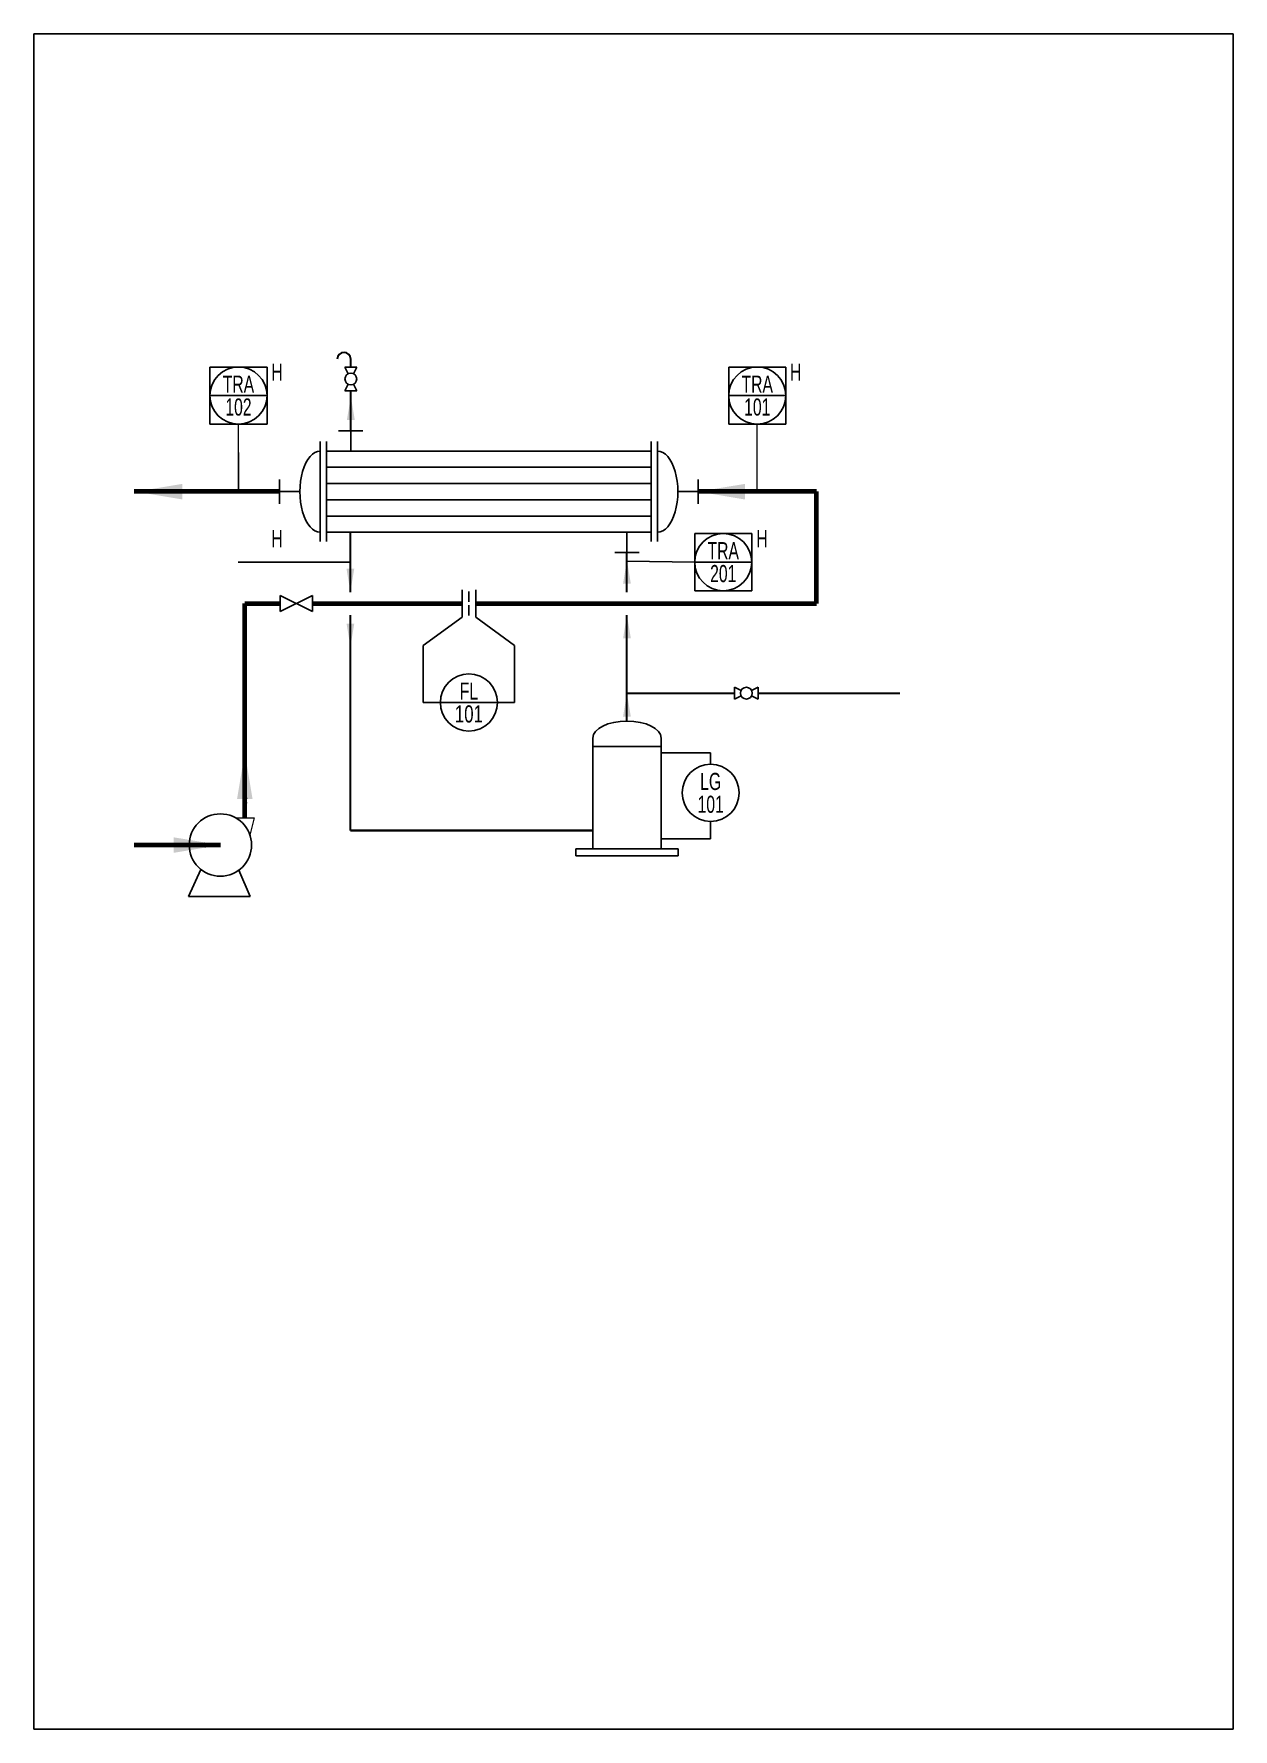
# Model space of a CAD drawing. Extents: x 5342 to 5552, y 3656 to 3953.
import ezdxf
from ezdxf import colors
from ezdxf.entities.mleader import LeaderData, LeaderLine
from ezdxf.enums import TextEntityAlignment as Align
from ezdxf.math import Vec2, Vec3

# ---------------------------------------------------------------- set-up
doc = ezdxf.new("R2010")
doc.units = 0
doc.linetypes.add('ACAD_ISO02W100', pattern=[11, 8, -3])
doc.layers.add('细实线', color=7, linetype='Continuous', lineweight=18)
doc.styles.add('HGCAD', font='hgcad.shx', dxfattribs={"width": 0.75, "bigfont": 'hgcadhz.shx'})
doc.styles.get("Standard").update_dxf_attribs({"font": 'arial.ttf'})
doc.dimstyles.new('HGCAD', dxfattribs={"dimtxt": 3.5, "dimasz": 2.5, "dimexe": 1, "dimexo": 1, "dimgap": 1, "dimtad": 1, "dimdec": 1, "dimdsep": 46, "dimtxsty": 'HGCAD', "dimcen": 0, "dimadec": 1, "dimazin": 0, "dimtfac": 1, "dimtmove": 0, "dimatfit": 1, "dimfxl": 1, "dimtfill": 1, "dimarcsym": 1})

# ---------------------------------------------------------------- blocks, each defined once
blk = doc.blocks.new('#HGCAD~PID~SB~015')
for p, q in [((-18.5, 7.5), (-15.5, 7.5)), ((-17, 7.5), (-17, 5)), ((-25.77, 1.5), (-25.77, -1.5)), ((-25.77, 0), (-23.27, 0)), ((25.77, 0), (23.27, 0)), ((25.77, 1.5), (25.77, -1.5)), ((17, -7.5), (17, -5)), ((18.5, -7.5), (15.5, -7.5))]:
    blk.add_line(p, q)
at = {"color": 7}
for p, q in [((-20.77, 6.16), (-20.77, -6.16)), ((-20, 6.16), (-20, -6.16)), ((-20, 5), (20, 5)), ((20, 6.16), (20, -6.16)), ((20.77, 6.16), (20.77, -6.16)), ((-20, 3), (20, 3)), ((-20, 1), (20, 1)), ((-20, -1), (20, -1)), ((-20, -3), (20, -3)), ((-20, -5), (20, -5))]:
    blk.add_line(p, q, dxfattribs=at)
at = {"extrusion": (0, 0, -1)}
blk.add_ellipse((-20.77, 0), major_axis=(0, -5), ratio=0.5, start_param=0, end_param=3.141593, dxfattribs=at)
blk.add_ellipse((20.77, 0), major_axis=(0, -5), ratio=0.5, start_param=0, end_param=3.141593)
blk = doc.blocks.new('#HGCAD~PID~FM~004')
at = {"color": 250}
blk.add_wipeout([(-3, -1.5), (-3, 1.5), (3, 1.5), (3, -1.5)], dxfattribs=at)
at = {"color": 1}
for p, q in [((-3, 1.5), (-1.34, 0.67)), ((-3, -1.5), (-3, 1.5)), ((3, 1.5), (1.34, 0.67)), ((3, 1.5), (3, -1.5)), ((-1.34, -0.67), (-3, -1.5)), ((1.34, -0.67), (3, -1.5))]:
    blk.add_line(p, q, dxfattribs=at)
blk.add_circle((0, 0), 1.5, dxfattribs=at)
blk = doc.blocks.new('#HGCAD~PID~FM~002')
at = {"color": 250}
blk.add_wipeout([(-3, -1.5), (-3, 1.5), (3, 1.5), (3, -1.5)], dxfattribs=at)
at = {"color": 1}
for p, q in [((-3, 1.5), (3, -1.5)), ((3, 1.5), (-3, -1.5)), ((-3, -1.5), (-3, 1.5)), ((3, 1.5), (3, -1.5))]:
    blk.add_line(p, q, dxfattribs=at)
blk = doc.blocks.new('#HGCAD~PID~YB~001')
at = {"color": 5}
blk.add_circle((0, 0), 5, dxfattribs=at)
at = {"color": 7, "flags": 8}
for tag, p in [('T', (0, 2)), ('B', (0, -2))]:
    blk.add_attdef(tag, text='', height=3, dxfattribs=at).set_placement(p, align=Align.MIDDLE)
blk = doc.blocks.new('#HGCAD~PID~YB~006')
at = {"color": 5}
for p, q in [((-5, -5), (-5, 5)), ((-5, 5), (5, 5)), ((5, 5), (5, -5)), ((5, -5), (-5, -5))]:
    blk.add_line(p, q, dxfattribs=at)
at = {"color": 5, "linetype": 'Continuous'}
blk.add_line((-5, 0), (5, 0), dxfattribs=at)
at = {"color": 5}
blk.add_circle((0, 0), 5, dxfattribs=at)
at = {"color": 7, "flags": 8}
for tag, p in [('T', (0, 2)), ('B', (0, -2))]:
    blk.add_attdef(tag, text='', height=3, dxfattribs=at).set_placement(p, align=Align.MIDDLE)
blk = doc.blocks.new('#HGCAD~PID~SB~030')
for p, q in [((-2.97, 4.35), (-4.95, 0)), ((4.95, 0), (3.13, 4.23)), ((-4.95, 0), (4.95, 0))]:
    blk.add_line(p, q)
blk.add_circle((0.15, 8.26), 5.01)
at = {"layer": '细实线'}
for p, q in [((4.07, 12.64), (4.07, 16.31)), ((2.57, 12.64), (5.57, 12.64)), ((5.57, 12.64), (4.89, 9.87)), ((-2.35, 8.26), (-4.86, 8.26))]:
    blk.add_line(p, q, dxfattribs=at)
for points in [[(3.66, 15.64), (4.49, 15.64), (4.07, 18.14)], [(-2.35, 8.67), (-2.35, 7.84), (0.15, 8.26)]]:
    blk.add_solid(points, dxfattribs=at)
blk.add_leader([(4.07, 12.64), (4.07, 16.31)], dimstyle='HGCAD', dxfattribs=at)

msp = doc.modelspace()

# ---------------------------------------------------------------- linework, layer by layer
for p, q in [((5342.25, 3952.53), (5552.25, 3952.53)), ((5342.25, 3655.53), (5342.25, 3952.53)), ((5552.25, 3952.53), (5552.25, 3655.53)), ((5378.07, 3872.33), (5378.07, 3879.16)), ((5397.67, 3859.98), (5378, 3859.98)), ((5397.67, 3859.98), (5383, 3859.98)), ((5457.96, 3859.98), (5446.1, 3860.15)), ((5410.4, 3845.39), (5417.22, 3850.33)), ((5426.43, 3845.39), (5419.61, 3850.33)), ((5410.4, 3835.39), (5410.4, 3845.39)), ((5426.43, 3835.39), (5426.43, 3845.39)), ((5413.42, 3835.39), (5410.4, 3835.39)), ((5423.42, 3835.39), (5426.43, 3835.39)), ((5452.08, 3826.55), (5455.63, 3826.55)), ((5455.63, 3826.55), (5460.76, 3826.55)), ((5460.76, 3826.55), (5460.76, 3824.56)), ((5460.76, 3811.53), (5460.76, 3814.56)), ((5452.08, 3811.53), (5460.76, 3811.53)), ((5552.25, 3655.53), (5342.25, 3655.53))]:
    msp.add_line(p, q)
at = {"lineweight": 30}
for p, q in [((5397.75, 3882.99), (5397.75, 3895.53)), ((5397.67, 3854.74), (5397.67, 3865.21)), ((5446.1, 3854.74), (5446.1, 3861.66)), ((5397.67, 3812.94), (5397.67, 3850.7)), ((5446.1, 3832.14), (5446.1, 3850.7)), ((5446.1, 3837.02), (5493.89, 3837.02))]:
    msp.add_line(p, q, dxfattribs=at)
at = {"lineweight": 15}
for p, q in [((5378.07, 3872.33), (5378.07, 3884.16)), ((5468.92, 3872.33), (5468.92, 3884.16))]:
    msp.add_line(p, q, dxfattribs=at)
at = {"lineweight": 70}
for p, q in [((5385.27, 3872.33), (5359.82, 3872.33)), ((5479.27, 3872.33), (5458.58, 3872.33)), ((5479.27, 3852.72), (5479.27, 3872.33)), ((5379.18, 3815.19), (5379.18, 3852.72)), ((5379.18, 3852.72), (5417.22, 3852.72)), ((5419.61, 3852.72), (5479.27, 3852.72)), ((5374.9, 3810.41), (5359.82, 3810.41))]:
    msp.add_line(p, q, dxfattribs=at)
at = {"lineweight": 25}
for p, q in [((5417.22, 3855.11), (5417.22, 3852.72)), ((5419.61, 3855.11), (5419.61, 3852.72)), ((5417.22, 3850.33), (5417.22, 3852.72)), ((5418.42, 3853.02), (5418.42, 3854.81)), ((5418.42, 3852.42), (5418.42, 3850.63)), ((5419.61, 3850.33), (5419.61, 3852.72)), ((5440.13, 3829.16), (5440.13, 3827.66)), ((5452.08, 3827.66), (5452.08, 3829.16)), ((5440.13, 3809.75), (5440.13, 3827.66)), ((5440.13, 3827.66), (5452.08, 3827.66)), ((5452.08, 3827.66), (5452.08, 3809.75)), ((5440.13, 3809.75), (5437.14, 3809.75)), ((5437.14, 3809.75), (5437.14, 3808.55)), ((5437.14, 3808.55), (5455.06, 3808.55)), ((5440.13, 3809.75), (5452.08, 3809.75)), ((5452.08, 3809.75), (5455.06, 3809.75)), ((5455.06, 3809.75), (5455.06, 3808.55))]:
    msp.add_line(p, q, dxfattribs=at)
at = {"color": 5}
msp.add_line((5413.42, 3835.39), (5423.42, 3835.39), dxfattribs=at)
at = {"lineweight": 35}
msp.add_line((5397.67, 3812.94), (5440.13, 3812.94), dxfattribs=at)
at = {"lineweight": 25}
msp.add_ellipse((5446.1, 3829.16), major_axis=(-5.97, 0), ratio=0.5, start_param=3.141593, end_param=6.283185, dxfattribs=at)
at = {"lineweight": 30}
for points in [[(5368.24, 3873.69), (5360.06, 3872.33), (5368.24, 3870.96)], [(5466.75, 3873.69), (5458.58, 3872.33), (5466.75, 3870.96)], [(5398.35, 3858.83), (5397.67, 3854.74), (5396.99, 3858.83)], [(5446.78, 3856.22), (5446.1, 3860.31), (5445.42, 3856.22)], [(5398.35, 3849.22), (5397.67, 3845.13), (5396.99, 3849.22)], [(5446.78, 3846.61), (5446.1, 3850.7), (5445.42, 3846.61)], [(5446.78, 3832.93), (5446.1, 3837.02), (5445.42, 3832.93)], [(5380.54, 3818.46), (5379.18, 3826.63), (5377.82, 3818.46)], [(5366.72, 3809.05), (5374.9, 3810.41), (5366.72, 3811.77)], [(5372.18, 3810.86), (5374.9, 3810.41), (5372.18, 3809.96)]]:
    msp.add_solid(points, dxfattribs=at)

# ---------------------------------------------------------------- block references
ref = msp.add_blockref('#HGCAD~PID~YB~006', (5378.07, 3889.16))
ref.add_attrib('B', '102', dxfattribs={"color": 7, "height": 3, "style": 'HGCAD', "width": 0.7, "flags": 8}).set_placement((5378.07, 3887.16), align=Align.MIDDLE)
ref.add_attrib('T', 'TRA', dxfattribs={"color": 7, "height": 3, "style": 'HGCAD', "width": 0.7, "flags": 8}).set_placement((5378.07, 3891.16), align=Align.MIDDLE)
at = {"linetype": 'ACAD_ISO02W100', "lineweight": 15}
ref = msp.add_blockref('#HGCAD~PID~YB~006', (5468.92, 3889.16), dxfattribs=at)
ref.add_attrib('B', '101', dxfattribs={"color": 7, "height": 3, "style": 'HGCAD', "width": 0.7, "flags": 8}).set_placement((5468.92, 3887.16), align=Align.MIDDLE)
ref.add_attrib('T', 'TRA', dxfattribs={"color": 7, "height": 3, "style": 'HGCAD', "width": 0.7, "flags": 8}).set_placement((5468.92, 3891.16), align=Align.MIDDLE)
at = {"lineweight": 25}
for name, p, xscale, yscale, zscale in [('#HGCAD~PID~SB~015', (5421.92, 3872.33), 1.422281881844609, 1.422281881844609, 1.422281881844609), ('#HGCAD~PID~SB~030', (5374.74, 3801.41), 1.090319222155114, 1.090319222155114, 1.090319222155114)]:
    msp.add_blockref(name, p, dxfattribs=dict(at, xscale=xscale, yscale=yscale, zscale=zscale))
ref = msp.add_blockref('#HGCAD~PID~YB~006', (5462.96, 3859.98))
ref.add_attrib('B', '201', dxfattribs={"color": 7, "height": 3, "style": 'HGCAD', "width": 0.7, "flags": 8}).set_placement((5462.96, 3857.98), align=Align.MIDDLE)
ref.add_attrib('T', 'TRA', dxfattribs={"color": 7, "height": 3, "style": 'HGCAD', "width": 0.7, "flags": 8}).set_placement((5462.96, 3861.98), align=Align.MIDDLE)
ref = msp.add_blockref('#HGCAD~PID~YB~001', (5418.42, 3835.39))
ref.add_attrib('B', '101', dxfattribs={"color": 7, "height": 3, "style": 'HGCAD', "width": 0.75, "flags": 8}).set_placement((5418.42, 3833.39), align=Align.MIDDLE)
ref.add_attrib('T', 'FL', dxfattribs={"color": 7, "height": 3, "style": 'HGCAD', "width": 0.7, "flags": 8}).set_placement((5418.42, 3837.39), align=Align.MIDDLE)
ref = msp.add_blockref('#HGCAD~PID~YB~001', (5460.76, 3819.56))
ref.add_attrib('B', '101', dxfattribs={"color": 7, "height": 3, "style": 'HGCAD', "width": 0.7, "flags": 8}).set_placement((5460.76, 3817.56), align=Align.MIDDLE)
ref.add_attrib('T', 'LG', dxfattribs={"color": 7, "height": 3, "style": 'HGCAD', "width": 0.7, "flags": 8}).set_placement((5460.76, 3821.56), align=Align.MIDDLE)

# ---------------------------------------------------------------- texts
at = {"char_height": 3, "attachment_point": 1, "style": 'HGCAD'}
for insert in [(5383.81, 3894.77), (5474.66, 3894.77), (5383.81, 3865.59), (5468.77, 3865.59)]:
    msp.add_mtext_dynamic_manual_height_columns('{\\W0.7;H}', width=5.6482, gutter_width=25, heights=[0], dxfattribs=dict(at, insert=insert))

# ---------------------------------------------------------------- leaders
at = {"lineweight": 70}
ml = msp.add_multileader_mtext('Standard', dxfattribs=at)
ml.set_content('', color=256)
ml.set_leader_properties()
ml.build(insert=Vec2(0, 0))
ml.multileader.update_dxf_attribs({"arrow_head_size": 0.239})
ctx = ml.context
ctx.base_point, ctx.char_height, ctx.arrow_head_size, ctx.landing_gap_size, ctx.plane_origin = Vec3(5373.16, 3872.33), 0.239, 0.239, 0.119, Vec3(5359.82, 3872.33)
notes = []
notes.append((ctx, [(0, (1, 1, 0), (5372.69, 3872.33), (1, 0), 0.478, [(0, [(5359.82, 3872.33)], 0, [])])]))
ctx.mtext.insert, ctx.mtext.flow_direction = Vec3(5373.28, 3872.45), 5
for ctx, leaders in notes:
    for number, flags, end, landing, length, lines in leaders:
        leader = LeaderData()
        leader.index, (leader.has_last_leader_line, leader.has_dogleg_vector, leader.attachment_direction) = number, flags
        leader.last_leader_point, leader.dogleg_vector, leader.dogleg_length = Vec3(end), Vec3(landing), length
        for number, points, colour, breaks in lines:
            line = LeaderLine()
            line.index, line.vertices, line.color, line.breaks = number, Vec3.list(points), colors.encode_raw_color(colour), breaks
            leader.lines.append(line)
        ctx.leaders.append(leader)

# ---------------------------------------------------------------- next in the draw order: block references
at = {"color": 7, "lineweight": 30, "true_color": 0xffffff, "xscale": 0.6937466507323066, "yscale": 0.6937466507323066, "zscale": 0.6937466507323066}
for p, rotation in [((5397.75, 3892.07), 89.99999999999999), ((5467.01, 3837.02), 180)]:
    msp.add_blockref('#HGCAD~PID~FM~004', p, dxfattribs=dict(at, rotation=rotation))
at = {"lineweight": 30, "xscale": 0.9405330666561817, "yscale": 0.9405330666561817, "zscale": 0.9405330666561817}
msp.add_blockref('#HGCAD~PID~FM~002', (5388.19, 3852.72), dxfattribs=at)

# ---------------------------------------------------------------- next in the draw order: linework, layer by layer
at = {"lineweight": 30}
msp.add_arc((5396.55, 3895.53), 1.19, 0, 180, dxfattribs=at)
msp.add_solid([(5398.43, 3884.9), (5397.75, 3888.99), (5397.06, 3884.9)], dxfattribs=at)

doc.saveas('drawing.dxf')
